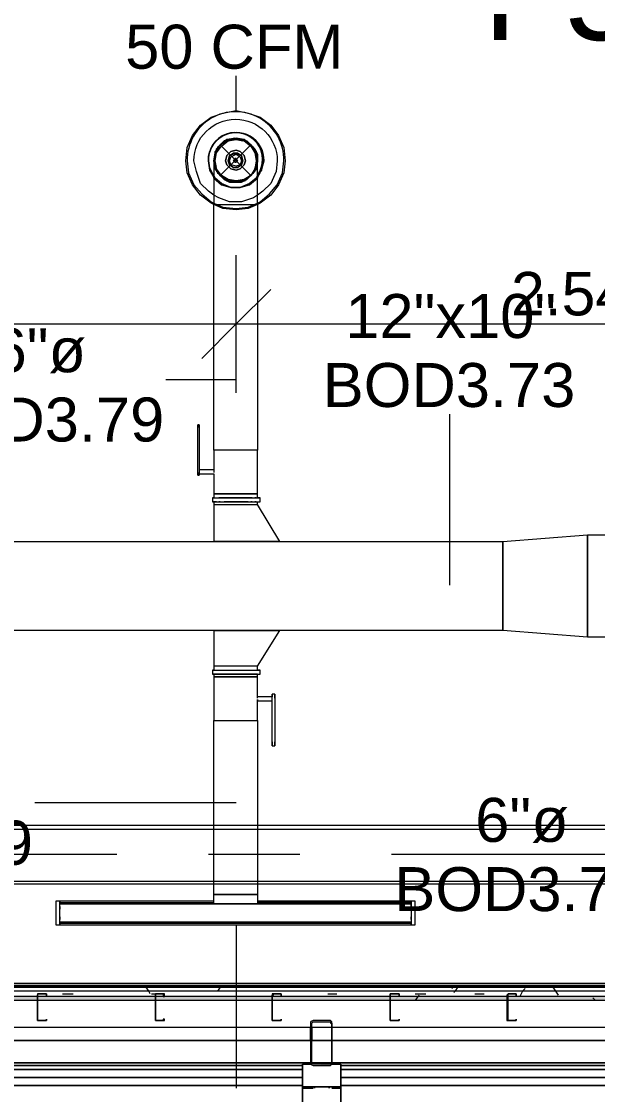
# Model space of a CAD drawing. Header units: metres. Extents: x -2 to 237, y -8 to 52.
# Drawn here: x 31.103 to 33.094, y 9.815 to 13.522 of the extents above; entities that cross this region are included whole.
import ezdxf

# ---------------------------------------------------------------- set-up
doc = ezdxf.new("R2010")
doc.units = ezdxf.units.M
doc.layers.add('HVAC - Ductos', color=5, linetype='Continuous', lineweight=0)
doc.layers.add('PDF3_Text', color=7, linetype='Continuous', lineweight=0)
doc.layers.add('PDF3_Geometry', color=7, linetype='Continuous', lineweight=0, true_color=0xaaaaaa)
doc.layers.add('PDF3_Solid Fills', color=7, linetype='Continuous', lineweight=0, true_color=0xffffff)
doc.styles.add('PDF Arial-BoldMT-Identity-H', font='arial.ttf')
doc.styles.add('PDF Helvetica', font='')
doc.styles.get('PDF Helvetica').set_extended_font_data('Helvetica')

msp = doc.modelspace()

# ---------------------------------------------------------------- hatches: boundary and pattern name
at = {"layer": 'PDF3_Solid Fills', "lineweight": 0, "transparency": 33554559}
h = msp.add_hatch(color=256, dxfattribs=at)
h.paths.add_polyline_path([(7.6086, 10.1393), (7.6086, 10.153), (7.0265, 10.153), (7.0265, 10.1393)])
h.paths.add_polyline_path([(57.9571, 10.153), (57.9571, 10.1393), (58.6858, 10.1393), (58.6858, 10.153)])
h.paths.add_polyline_path([(57.1457, 10.153), (57.1457, 10.1393), (57.9525, 10.1393), (57.9525, 10.153)])
h.paths.add_polyline_path([(55.1153, 10.153), (55.1153, 10.1393), (57.1412, 10.1393), (57.1412, 10.153)])
h.paths.add_polyline_path([(53.0849, 10.153), (53.0849, 10.1393), (55.1107, 10.1393), (55.1107, 10.153)])
h.paths.add_polyline_path([(52.2736, 10.153), (52.2736, 10.1393), (53.0803, 10.1393), (53.0803, 10.153)])
h.paths.add_polyline_path([(50.2432, 10.153), (50.2432, 10.1393), (52.2691, 10.1393), (52.2691, 10.153)])
h.paths.add_polyline_path([(47.4015, 10.153), (47.4015, 10.1393), (50.2386, 10.1393), (50.2386, 10.153)])
h.paths.add_polyline_path([(45.3711, 10.153), (45.3711, 10.1393), (47.3969, 10.1393), (47.3969, 10.153)])
h.paths.add_polyline_path([(42.5294, 10.153), (42.5294, 10.1393), (45.3665, 10.1393), (45.3665, 10.153)])
h.paths.add_polyline_path([(40.4989, 10.153), (40.4989, 10.1393), (42.5248, 10.1393), (42.5248, 10.153)])
h.paths.add_polyline_path([(39.6877, 10.153), (39.6877, 10.1393), (40.4943, 10.1393), (40.4943, 10.153)])
h.paths.add_polyline_path([(37.6572, 10.153), (37.6572, 10.1393), (39.6831, 10.1393), (39.6831, 10.153)])
h.paths.add_polyline_path([(35.6268, 10.153), (35.6268, 10.1393), (37.6527, 10.1393), (37.6527, 10.153)])
h.paths.add_polyline_path([(34.8155, 10.153), (34.8155, 10.1393), (35.6222, 10.1393), (35.6222, 10.153)])
h.paths.add_polyline_path([(32.7851, 10.153), (32.7851, 10.1393), (34.8109, 10.1393), (34.8109, 10.153)])
h.paths.add_polyline_path([(30.7546, 10.153), (30.7546, 10.1393), (32.7805, 10.1393), (32.7805, 10.153)])
h.paths.add_polyline_path([(29.9434, 10.153), (29.9434, 10.1393), (30.75, 10.1393), (30.75, 10.153)])
h.paths.add_polyline_path([(27.913, 10.153), (27.913, 10.1393), (29.9388, 10.1393), (29.9388, 10.153)])
h.paths.add_polyline_path([(25.0712, 10.153), (25.0712, 10.1393), (27.9084, 10.1393), (27.9084, 10.153)])
h.paths.add_polyline_path([(23.0408, 10.153), (23.0408, 10.1393), (25.0666, 10.1393), (25.0666, 10.153)])
h.paths.add_polyline_path([(20.1991, 10.153), (20.1991, 10.1393), (23.0362, 10.1393), (23.0362, 10.153)])
h.paths.add_polyline_path([(18.1687, 10.153), (18.1687, 10.1393), (20.1945, 10.1393), (20.1945, 10.153)])
h.paths.add_polyline_path([(17.3574, 10.153), (17.3574, 10.1393), (18.1641, 10.1393), (18.1641, 10.153)])
h.paths.add_polyline_path([(15.327, 10.153), (15.327, 10.1393), (17.3528, 10.1393), (17.3528, 10.153)])
h.paths.add_polyline_path([(13.2966, 10.153), (13.2966, 10.1393), (15.3224, 10.1393), (15.3224, 10.153)])
h.paths.add_polyline_path([(12.4853, 10.153), (12.4853, 10.1393), (13.292, 10.1393), (13.292, 10.153)])
h.paths.add_polyline_path([(10.4548, 10.153), (10.4548, 10.1393), (12.4807, 10.1393), (12.4807, 10.153)])
h.paths.add_polyline_path([(8.4244, 10.153), (8.4244, 10.1393), (10.4502, 10.1393), (10.4502, 10.153)])
h.paths.add_polyline_path([(7.6131, 10.153), (7.6131, 10.1393), (8.4198, 10.1393), (8.4198, 10.153)])
h = msp.add_hatch(color=256, dxfattribs=at)
h.paths.add_polyline_path([(32.171, 9.9238), (32.1755, 9.9193), (32.1755, 9.9238)])
h.paths.add_polyline_path([(32.1755, 10.0614), (32.1755, 10.0706), (32.1022, 10.0706), (32.1022, 9.9193), (32.1113, 9.9238), (32.1067, 9.9238), (32.1067, 10.066), (32.171, 10.066)])
h.paths.add_polyline_path([(32.1113, 9.9193), (32.1704, 9.9147), (32.171, 9.9147), (32.171, 9.9193)])

# ---------------------------------------------------------------- linework, layer by layer
at = {"layer": 'HVAC - Ductos', "lineweight": 0}
for points in [[(31.8455, 13.2147), (31.8455, 13.3339)], [(31.7676, 13.0405), (31.7676, 13.036), (31.7676, 13.0176), (31.7676, 12.9901), (31.7676, 12.9489), (31.7676, 12.9076), (31.7676, 12.8893), (31.7584, 12.8939), (31.7218, 12.9214), (31.6942, 12.9581), (31.6759, 12.9993), (31.6713, 13.0405), (31.6759, 13.0864), (31.6942, 13.1276), (31.7218, 13.1643), (31.7584, 13.1918), (31.7996, 13.2056), (31.8455, 13.2147), (31.8868, 13.2056), (31.928, 13.1918), (31.9646, 13.1643), (31.9922, 13.1276), (32.0105, 13.0864), (32.0151, 13.0405), (32.0105, 12.9993), (31.9922, 12.9581), (31.9646, 12.9214), (31.928, 12.8939), (31.9188, 12.8893), (31.9188, 12.9352), (31.9188, 12.9718), (31.9188, 13.0039), (31.9188, 13.0314), (31.9188, 13.0405)], [(31.9096, 13.0726), (31.8959, 13.0956), (31.873, 13.1093), (31.8684, 13.1139), (31.8455, 13.1185), (31.8226, 13.1139), (31.8042, 13.1093), (31.7905, 13.0956), (31.7768, 13.0818), (31.7722, 13.0635), (31.7676, 13.0405), (31.7676, 13.036), (31.7722, 13.0222), (31.7768, 13.0039), (31.7905, 12.9901), (31.8042, 12.9764), (31.8226, 12.9672), (31.8455, 12.9672), (31.818, 12.9718), (31.8134, 12.9718), (31.7905, 12.9901), (31.8134, 12.9718)], [(31.8455, 13.1185), (31.8638, 13.1139), (31.8822, 13.1093), (31.8959, 13.0956), (31.9096, 13.0818), (31.9188, 13.0635), (31.9188, 13.0405), (31.9142, 13.0726), (31.8959, 13.0956), (31.873, 13.1139), (31.8455, 13.1185), (31.8134, 13.1139), (31.7905, 13.0956), (31.7722, 13.0726), (31.7676, 13.0405), (31.7722, 13.0681), (31.7768, 13.0726), (31.7905, 13.0956), (31.8088, 13.1048)], [(31.8776, 12.9718), (31.873, 12.9718), (31.8684, 12.9718), (31.8455, 12.9672), (31.8638, 12.9672), (31.8822, 12.9764), (31.8638, 12.9718), (31.8455, 12.9672), (31.8226, 12.9718), (31.8088, 12.9764), (31.7905, 12.9901), (31.7813, 13.0039), (31.7722, 13.0222), (31.7722, 13.0405), (31.7722, 13.0589), (31.7813, 13.0772), (31.7905, 13.0956), (31.8088, 13.1048), (31.8226, 13.1139), (31.8455, 13.1139), (31.8638, 13.1139), (31.8822, 13.1048), (31.8959, 13.0956), (31.9051, 13.0772), (31.9142, 13.0589), (31.9188, 13.0405), (31.9142, 13.0222), (31.9051, 13.0039), (31.8959, 12.9901), (31.9096, 13.0039), (31.9188, 13.0222), (31.9188, 13.036), (31.9188, 13.0405), (31.9142, 13.0176), (31.9142, 13.0131), (31.9142, 13.0085)], [(31.7768, 13.0726), (31.7722, 13.0726), (31.7722, 13.0681), (31.7722, 13.0726), (31.7768, 13.0726), (31.7768, 13.0818), (31.7905, 13.0956), (31.8042, 13.1093), (31.8088, 13.1093)], [(31.7768, 13.0726), (31.7905, 13.0956), (31.8134, 13.1093)], [(31.8409, 13.1185), (31.818, 13.1139), (31.8088, 13.1093)], [(31.818, 13.1139), (31.8134, 13.1139), (31.8134, 13.1093), (31.8134, 13.1139), (31.818, 13.1139), (31.8226, 13.1139), (31.8455, 13.1185), (31.8638, 13.1139), (31.8684, 13.1139), (31.873, 13.1139), (31.8776, 13.1093), (31.873, 13.1139), (31.8684, 13.1139)], [(31.818, 13.1093), (31.8455, 13.1139), (31.8684, 13.1093)], [(31.873, 13.1093), (31.8822, 13.1093), (31.8959, 13.0956), (31.9096, 13.0818), (31.9142, 13.0726), (31.9142, 13.0681), (31.9188, 13.0635), (31.9188, 13.0405), (31.9188, 13.036)], [(31.8776, 13.1093), (31.8959, 13.0956), (31.9142, 13.0726), (31.9142, 13.0681), (31.9188, 13.0451)], [(31.7722, 13.0681), (31.7722, 13.0635), (31.7676, 13.0405), (31.7676, 13.036)], [(31.7768, 13.0176), (31.7722, 13.0405), (31.7768, 13.0681)], [(31.9142, 13.0726), (31.9142, 13.0681)], [(31.9142, 13.0681), (31.9188, 13.0405)], [(31.7768, 13.0085), (31.7722, 13.0131), (31.7722, 13.0176)], [(31.8088, 12.9764), (31.7905, 12.9901), (31.7768, 13.0131)], [(31.9096, 13.0131), (31.8959, 12.9901), (31.873, 12.9764)], [(31.9188, 13.0405), (31.9142, 13.0131), (31.9188, 13.0405)], [(31.9188, 12.9214), (31.9051, 12.9122), (31.8638, 12.8985), (31.8226, 12.8985), (31.7859, 12.9122), (31.7676, 12.9214)], [(31.7172, 12.1193), (31.7172, 11.9635), (31.7172, 11.9589), (31.7172, 11.9543), (31.7172, 11.9589), (31.7172, 11.9635), (31.7172, 11.9589), (31.7676, 11.9589), (31.7676, 11.8901), (31.7722, 11.8901), (31.7768, 11.8901), (31.7905, 11.8901), (31.8042, 11.8901), (31.8226, 11.8901), (31.8455, 11.8901), (31.8638, 11.8901), (31.8822, 11.8901), (31.8959, 11.8901), (31.9096, 11.8901), (31.9188, 11.8901), (31.9188, 12.0414), (31.9096, 12.0414), (31.8959, 12.0414), (31.8822, 12.0414), (31.8638, 12.0414), (31.8455, 12.0414), (31.8226, 12.0414), (31.8042, 12.0414), (31.7905, 12.0414), (31.7768, 12.0414), (31.7722, 12.0414), (31.7676, 12.0414), (31.7676, 12.8893), (31.7722, 12.8893), (31.7768, 12.8893), (31.7905, 12.8893), (31.8042, 12.8893), (31.8226, 12.8893), (31.8455, 12.8893), (31.8638, 12.8893), (31.8822, 12.8893), (31.8959, 12.8893), (31.9096, 12.8893), (31.9188, 12.8893), (31.9188, 12.0414), (31.9096, 12.0414), (31.8959, 12.0414), (31.8822, 12.0414), (31.8638, 12.0414), (31.8455, 12.0414), (31.8226, 12.0414), (31.8042, 12.0414), (31.7905, 12.0414), (31.7768, 12.0414), (31.7722, 12.0414), (31.7676, 12.0414), (31.7676, 11.9726), (31.7172, 11.9726)], [(31.7676, 12.8939), (31.7996, 12.8801), (31.8455, 12.8755), (31.8868, 12.8801), (31.9188, 12.8939)], [(31.9188, 12.8893), (31.8868, 12.8755), (31.8455, 12.8709), (31.7996, 12.8755), (31.7676, 12.8893)], [(31.7676, 12.8893), (31.7722, 12.8893), (31.7768, 12.8893), (31.7905, 12.8893), (31.8042, 12.8893), (31.8226, 12.8893), (31.8455, 12.8893), (31.8638, 12.8893), (31.8822, 12.8893), (31.8959, 12.8893), (31.9096, 12.8893), (31.9188, 12.8893)], [(31.8455, 12.2385), (31.8455, 12.4768), (31.8455, 12.7151)], [(31.9646, 12.5959), (31.8455, 12.4768), (31.7264, 12.3576)], [(25.7679, 12.4768), (27.67, 12.4768), (31.8455, 12.4768), (34.3847, 12.4768), (36.0851, 12.4768)], [(31.8455, 12.2843), (31.6026, 12.2843)], [(32.5834, 11.5739), (32.5834, 12.1651)], [(31.7172, 12.1285), (31.7126, 12.1285)], [(31.7126, 11.9635), (31.7126, 11.9589), (31.7126, 11.9543), (31.7126, 11.9589), (31.7126, 11.9635), (31.7126, 12.1193)], [(31.7126, 11.9543), (31.7172, 11.9543)], [(31.7676, 11.9726), (31.7676, 11.968), (31.7676, 11.9635)], [(31.7676, 11.8626), (31.763, 11.8626), (31.7722, 11.8626), (31.7859, 11.8626), (31.8042, 11.8626), (31.8226, 11.8626), (31.8455, 11.8626), (31.8638, 11.8626), (31.8868, 11.8626), (31.9005, 11.8626), (31.9142, 11.8626), (31.9234, 11.8626), (31.928, 11.8626), (31.928, 11.8764), (31.9234, 11.8764), (31.9188, 11.8764), (31.9188, 11.8901), (31.9096, 11.8901), (31.8959, 11.8901), (31.8822, 11.8901), (31.8638, 11.8901), (31.8455, 11.8901), (31.8226, 11.8901), (31.8042, 11.8901), (31.7905, 11.8901), (31.7768, 11.8901), (31.7722, 11.8901), (31.7676, 11.8901), (31.7676, 11.8764), (31.7722, 11.8764), (31.7768, 11.8764)], [(31.763, 11.8764), (31.763, 11.8626)], [(31.7676, 11.8764), (31.763, 11.8764), (31.7722, 11.8764), (31.7859, 11.8764), (31.8042, 11.8764), (31.8226, 11.8764), (31.8455, 11.8764), (31.8638, 11.8764), (31.8868, 11.8764), (31.9005, 11.8764), (31.9142, 11.8764), (31.9234, 11.8764), (31.928, 11.8764)], [(31.9005, 11.8764), (31.8959, 11.8764), (31.8822, 11.8764), (31.8638, 11.8764), (31.8455, 11.8764), (31.8226, 11.8764), (31.8042, 11.8764), (31.7905, 11.8764), (31.7859, 11.8764)], [(31.9142, 11.8764), (31.9096, 11.8764)], [(31.7768, 11.8626), (31.7722, 11.8626), (31.7676, 11.8626), (31.7676, 11.8535), (31.7722, 11.8535), (31.7768, 11.8535), (31.7905, 11.8535), (31.8042, 11.8535), (31.8226, 11.8535), (31.8455, 11.8535), (31.8638, 11.8535), (31.8822, 11.8535), (31.8959, 11.8535), (31.9096, 11.8535), (31.9188, 11.8535), (31.9188, 11.8626), (31.9234, 11.8626), (31.928, 11.8626)], [(31.7676, 11.8535), (31.7676, 11.7252), (31.7722, 11.7252), (31.7905, 11.7252), (31.8134, 11.7252), (31.8455, 11.7252), (31.9188, 11.7252), (31.9509, 11.7252), (31.9738, 11.7252), (31.9922, 11.7252), (31.9968, 11.7252), (31.9188, 11.8535)], [(31.7905, 11.8626), (31.7859, 11.8626)], [(31.8868, 11.8626), (31.8822, 11.8626), (31.8638, 11.8626), (31.8455, 11.8626), (31.8226, 11.8626), (31.8042, 11.8626)], [(31.8134, 11.8535), (31.818, 11.8535)], [(31.8684, 11.8535), (31.873, 11.8535), (31.8776, 11.8535)], [(31.9005, 11.8626), (31.8959, 11.8626)], [(31.9142, 11.8626), (31.9096, 11.8626)], [(31.9968, 11.7252), (31.9922, 11.7252), (31.9738, 11.7252), (31.9509, 11.7252), (31.9188, 11.7252), (31.8455, 11.7252), (31.8134, 11.7252), (31.7905, 11.7252), (31.7722, 11.7252), (31.7676, 11.7252)], [(32.7667, 11.7252), (33.0601, 11.748)], [(32.7667, 11.418), (32.7667, 11.7252)], [(33.0601, 11.748), (33.0601, 11.3951)], [(31.9188, 11.2943), (31.9968, 11.418), (31.9922, 11.418), (31.9738, 11.418), (31.9509, 11.418), (31.9188, 11.418), (31.8455, 11.418), (31.8134, 11.418), (31.7905, 11.418), (31.7722, 11.418), (31.7676, 11.418), (31.7676, 11.2943)], [(31.7676, 11.418), (31.7722, 11.418), (31.7905, 11.418), (31.8134, 11.418), (31.8455, 11.418), (31.9188, 11.418), (31.9509, 11.418), (31.9738, 11.418), (31.9922, 11.418), (31.9968, 11.418)], [(33.0601, 11.3951), (32.7667, 11.418)], [(31.7676, 11.2806), (31.763, 11.2806), (31.7722, 11.2806), (31.7859, 11.2806), (31.8042, 11.2806), (31.8226, 11.2806), (31.8455, 11.2806), (31.8638, 11.2806), (31.8868, 11.2806), (31.9005, 11.2806), (31.9142, 11.2806), (31.9234, 11.2806), (31.928, 11.2806), (31.9234, 11.2806), (31.9188, 11.2806), (31.9188, 11.2943), (31.9096, 11.2943), (31.8959, 11.2943), (31.8822, 11.2943), (31.8638, 11.2943), (31.8455, 11.2943), (31.8226, 11.2943), (31.8042, 11.2943), (31.7905, 11.2943), (31.7768, 11.2943), (31.7722, 11.2943), (31.7676, 11.2943), (31.7676, 11.2806), (31.7722, 11.2806), (31.7768, 11.2806)], [(31.763, 11.2806), (31.763, 11.2668)], [(31.9692, 11.1843), (31.9692, 11.1889), (31.9188, 11.1889), (31.9188, 11.2576), (31.9096, 11.2576), (31.8959, 11.2576), (31.8822, 11.2576), (31.8638, 11.2576), (31.8455, 11.2576), (31.8226, 11.2576), (31.8042, 11.2576), (31.7905, 11.2576), (31.7768, 11.2576), (31.7722, 11.2576), (31.7676, 11.2576), (31.7722, 11.2576), (31.7676, 11.2576), (31.7722, 11.2576), (31.7768, 11.2576), (31.7905, 11.2576), (31.8042, 11.2576), (31.8226, 11.2576), (31.8455, 11.2576), (31.8638, 11.2576), (31.8822, 11.2576), (31.8959, 11.2576), (31.9096, 11.2576), (31.9188, 11.2576), (31.9188, 11.2668), (31.9096, 11.2668), (31.8959, 11.2668), (31.8822, 11.2668), (31.8638, 11.2668), (31.8455, 11.2668), (31.8226, 11.2668), (31.8042, 11.2668), (31.7905, 11.2668), (31.7768, 11.2668), (31.7722, 11.2668), (31.7676, 11.2668), (31.7722, 11.2668), (31.763, 11.2668), (31.7722, 11.2668), (31.7859, 11.2668), (31.8042, 11.2668), (31.8226, 11.2668), (31.8455, 11.2668), (31.8638, 11.2668), (31.8868, 11.2668), (31.9005, 11.2668), (31.9142, 11.2668), (31.9234, 11.2668), (31.928, 11.2668), (31.928, 11.2806)], [(31.7859, 11.2806), (31.7905, 11.2806)], [(31.8042, 11.2806), (31.8226, 11.2806), (31.8455, 11.2806), (31.8638, 11.2806), (31.8822, 11.2806), (31.8868, 11.2806)], [(31.818, 11.2943), (31.8134, 11.2943)], [(31.8776, 11.2943), (31.873, 11.2943), (31.8684, 11.2943)], [(31.8959, 11.2806), (31.9005, 11.2806)], [(31.9096, 11.2806), (31.9142, 11.2806)], [(31.7676, 11.2668), (31.7676, 11.2576), (31.7676, 11.1064), (31.7722, 11.1064), (31.7768, 11.1064), (31.7905, 11.1064), (31.8042, 11.1064), (31.8226, 11.1064), (31.8455, 11.1064), (31.8638, 11.1064), (31.8822, 11.1064), (31.8959, 11.1064), (31.9096, 11.1064), (31.9188, 11.1064), (31.9188, 10.506), (31.9096, 10.506), (31.8959, 10.506), (31.8822, 10.506), (31.8638, 10.506), (31.8455, 10.506), (31.8226, 10.506), (31.8042, 10.506), (31.7905, 10.506), (31.7768, 10.506), (31.7722, 10.506), (31.7676, 10.506), (31.7722, 10.506), (31.7768, 10.506), (31.7905, 10.506), (31.8042, 10.506), (31.8226, 10.506), (31.8455, 10.506), (31.8638, 10.506), (31.8822, 10.506), (31.8959, 10.506), (31.9096, 10.506), (31.9142, 10.506), (31.9188, 10.506), (31.9188, 10.4738), (31.9142, 10.4738), (31.9096, 10.4738), (31.8959, 10.4738), (31.8822, 10.4738), (31.8638, 10.4738), (31.8455, 10.4738), (31.8226, 10.4738), (31.8042, 10.4738), (31.7905, 10.4738), (31.7768, 10.4738), (31.7722, 10.4738), (31.7676, 10.4738), (31.7676, 10.506), (31.7676, 11.1064), (31.7722, 11.1064), (31.7768, 11.1064), (31.7905, 11.1064), (31.8042, 11.1064), (31.8226, 11.1064), (31.8455, 11.1064), (31.8638, 11.1064), (31.8822, 11.1064), (31.8959, 11.1064), (31.9096, 11.1064), (31.9188, 11.1064), (31.9188, 11.1752), (31.9692, 11.1752)], [(31.9188, 11.2668), (31.9234, 11.2668), (31.928, 11.2668)], [(31.9784, 11.198), (31.9692, 11.198)], [(31.9692, 11.033), (31.9692, 11.1843), (31.9692, 11.1889), (31.9692, 11.1934), (31.9692, 11.198), (31.9692, 11.1934), (31.9692, 11.1889)], [(31.9784, 11.1843), (31.9784, 11.1889), (31.9784, 11.1934), (31.9784, 11.198), (31.9784, 11.1934), (31.9784, 11.1889), (31.9784, 11.1843), (31.9784, 11.033)], [(31.9188, 11.1843), (31.9188, 11.1889)], [(31.9188, 11.1797), (31.9188, 11.1752), (31.9188, 11.1797)], [(31.9188, 11.1797), (31.9188, 11.1752), (31.9188, 11.1797)], [(31.9692, 11.0193), (31.9784, 11.0193)], [(31.8455, 10.8222), (31.1488, 10.8222)], [(31.2359, 10.4601), (31.2359, 10.483), (31.2359, 10.4784), (31.7676, 10.4784)], [(31.7676, 10.483), (31.2359, 10.483)], [(32.4505, 10.4601), (32.4505, 10.483), (32.4505, 10.4784), (31.9188, 10.4784)], [(32.4505, 10.483), (31.9188, 10.483)], [(32.4505, 10.4234), (32.4505, 10.4005), (32.4505, 10.4051), (31.2359, 10.4051), (31.2359, 10.4005), (31.2359, 10.4234)], [(31.2359, 10.4005), (32.4505, 10.4005)], [(31.8455, 10.4005), (31.8455, 9.8368)]]:
    msp.add_lwpolyline(points, dxfattribs=at)
for points in [[(31.9188, 12.8939), (31.928, 12.8985), (31.9601, 12.926), (31.9876, 12.9581), (32.0059, 12.9993), (32.0105, 13.0405, 1.014227), (31.6759, 13.0405), (31.6805, 12.9993), (31.6988, 12.9581), (31.7264, 12.926), (31.7584, 12.8985), (31.7676, 12.8939)], [(31.7676, 12.9214), (31.7492, 12.9352), (31.7218, 12.9626), (31.708, 13.0039), (31.6988, 13.0405, -0.994589), (31.9876, 13.0405), (31.983, 13.0039), (31.9646, 12.9626), (31.9371, 12.9352), (31.9188, 12.9214)]]:
    msp.add_lwpolyline(points, format="xyb", dxfattribs=at)
msp.add_lwpolyline([(31.9188, 12.9856), (31.9326, 13.0085), (31.9417, 13.0405, 1.018919), (31.7492, 13.0405), (31.7538, 13.0085), (31.7676, 12.9901, -1.404867), (31.9371, 13.0405), (31.9326, 13.0085), (31.9188, 12.9901, 1.404403), (31.7492, 13.0405, -1.420074)], format="xyb", close=True, dxfattribs=at)
for points in [[(31.873, 13.1093), (31.8959, 13.091), (31.9096, 13.0681), (31.9142, 13.0405), (31.9096, 13.0131), (31.8959, 12.9901), (31.873, 12.9764), (31.8455, 12.9718), (31.818, 12.9764), (31.7951, 12.9901), (31.7768, 13.0131), (31.7722, 13.0405), (31.7768, 13.0681), (31.7951, 13.091), (31.818, 13.1093), (31.8455, 13.1139)], [(31.8134, 13.0589), (31.8088, 13.0405), (31.8134, 13.0589), (31.8272, 13.0726), (31.8455, 13.0772), (31.8592, 13.0726), (31.873, 13.0589), (31.8776, 13.0405), (31.873, 13.0589), (31.8592, 13.0726), (31.8455, 13.0772), (31.8272, 13.0726)], [(31.8226, 13.0589), (31.818, 13.0405), (31.8226, 13.0589), (31.8363, 13.0681), (31.8501, 13.0681), (31.8638, 13.0589), (31.8684, 13.0405), (31.8638, 13.0589), (31.8501, 13.0635), (31.8363, 13.0635)], [(31.8592, 13.0268), (31.8455, 13.0222), (31.8272, 13.0268), (31.8226, 13.0405), (31.8272, 13.0543), (31.8455, 13.0635), (31.8592, 13.0543), (31.8638, 13.0405)], [(31.7492, 13.0405), (31.7538, 13.0085), (31.7676, 12.9856), (31.7538, 13.0085)], [(31.7722, 13.0131), (31.7905, 12.9901), (31.7722, 13.0131), (31.7676, 13.0405)], [(31.873, 13.0268), (31.8776, 13.0405), (31.873, 13.0268), (31.8592, 13.0131), (31.8455, 13.0085), (31.8272, 13.0131), (31.8134, 13.0268), (31.8088, 13.0405), (31.8134, 13.0268), (31.8272, 13.0131), (31.8455, 13.0085), (31.8592, 13.0131)], [(31.8455, 12.9672), (31.873, 12.9718), (31.8959, 12.9901), (31.9142, 13.0131), (31.8959, 12.9901), (31.873, 12.9718), (31.8455, 12.9672), (31.8134, 12.9718)], [(31.8638, 13.0268), (31.8684, 13.0405), (31.8638, 13.0268), (31.8501, 13.0176), (31.8363, 13.0176), (31.8226, 13.0268), (31.818, 13.0405), (31.8226, 13.0268), (31.8363, 13.0176), (31.8501, 13.0176)], [(31.8409, 13.0451), (31.8363, 13.0405), (31.8409, 13.0497), (31.8455, 13.0497), (31.8501, 13.0405), (31.8455, 13.0451)], [(31.8455, 13.036), (31.8501, 13.0405), (31.8455, 13.036), (31.8409, 13.036), (31.8363, 13.0405), (31.8409, 13.036)], [(31.7722, 12.981), (31.7951, 12.9626), (31.8272, 12.9489), (31.8592, 12.9489), (31.8914, 12.9626), (31.9142, 12.981), (31.9188, 12.9901), (31.9142, 12.981), (31.8914, 12.9626), (31.8592, 12.9489), (31.8272, 12.9489), (31.7951, 12.9626), (31.7722, 12.981), (31.7676, 12.9901)], [(31.9188, 12.981), (31.8914, 12.9581), (31.8592, 12.9489), (31.8272, 12.9489), (31.7951, 12.9581), (31.7676, 12.981), (31.7676, 12.9856), (31.7676, 12.981), (31.7951, 12.9581), (31.8272, 12.9489), (31.8592, 12.9489), (31.8914, 12.9581), (31.9188, 12.981), (31.9188, 12.9856)], [(31.8822, 12.9764), (31.8959, 12.9901)], [(31.7126, 12.1193), (31.7126, 12.1239), (31.7126, 12.1285), (31.7126, 12.1239)], [(31.7172, 12.1193), (31.7172, 12.1239), (31.7172, 12.1285), (31.7172, 12.1239)], [(34.2059, 11.3951), (34.2059, 11.9039), (34.0547, 11.748), (34.0547, 11.3951), (33.0601, 11.3951), (33.0601, 11.748), (34.0547, 11.748), (34.0547, 11.3951)], [(32.7667, 11.418), (30.3742, 11.418), (30.3742, 11.7252), (32.7667, 11.7252)], [(31.9692, 11.033), (31.9692, 11.0284), (31.9692, 11.0239), (31.9692, 11.0193), (31.9692, 11.0239), (31.9692, 11.0284)], [(31.9784, 11.033), (31.9784, 11.0284), (31.9784, 11.0239), (31.9784, 11.0193), (31.9784, 11.0239), (31.9784, 11.0284)], [(31.2222, 10.4005), (31.2359, 10.4005), (31.2359, 10.483), (31.2222, 10.483)], [(31.2359, 10.4738), (32.4505, 10.4738), (31.2359, 10.4738), (32.4505, 10.4738), (32.4505, 10.4097), (31.2359, 10.4097)], [(31.2359, 10.4647), (31.2359, 10.4601), (31.2359, 10.4556), (31.2359, 10.4601)], [(32.4642, 10.4005), (32.4642, 10.483), (32.4505, 10.483), (32.4505, 10.4005)], [(32.4505, 10.4556), (32.4505, 10.4601), (32.4505, 10.4647), (32.4505, 10.4601)], [(31.2359, 10.428), (31.2359, 10.4234), (31.2359, 10.4188), (31.2359, 10.4234)], [(32.4505, 10.4188), (32.4505, 10.4234), (32.4505, 10.428), (32.4505, 10.4234)]]:
    msp.add_lwpolyline(points, close=True, dxfattribs=at)
at = {"layer": 'PDF3_Geometry', "lineweight": 0}
for points in [[(44.8348, 23.9902), (44.8348, 23.9857), (45.261, 23.9857), (45.3756, 23.9857), (45.3756, 24.1094), (44.8348, 24.1094), (44.8348, 34.0599), (45.3206, 34.0599), (45.3206, 34.1699), (58.6399, 34.1699), (58.6399, 24.0086), (57.0037, 24.0086), (57.0037, 23.9902), (58.6399, 23.9902), (58.6399, 22.5006), (57.5812, 22.5006), (57.5812, 22.4869), (58.6399, 22.4869), (58.6399, 10.1851), (7.0265, 10.1851)], [(58.6537, 22.4869), (58.6537, 10.1851), (58.6537, 10.1714), (7.0265, 10.1714)], [(7.0265, 10.0476), (58.7775, 10.0476), (58.7775, 10.0706), (58.7775, 10.1393), (58.7775, 10.1851), (58.7775, 10.4784), (58.7775, 10.8818), (58.7775, 11.2897), (58.7775, 11.693)], [(34.5863, 10.7443), (30.8968, 10.7443), (30.8922, 10.7443), (30.8876, 10.7397), (30.883, 10.7352), (30.8784, 10.7306), (30.8784, 10.726), (30.8784, 10.7214), (30.8784, 10.5655), (30.8784, 10.5564), (30.8784, 10.5518), (30.883, 10.5472), (30.8876, 10.5426), (30.8922, 10.5426), (30.8968, 10.5426), (34.5863, 10.5426)], [(31.0113, 10.5518), (35.0997, 10.5518), (35.1043, 10.5518), (35.1043, 10.5564), (35.1089, 10.561), (35.1135, 10.5655), (35.1135, 10.5701), (35.1135, 10.5747), (35.1135, 10.7076), (35.1135, 10.7122), (35.1135, 10.7168), (35.1089, 10.726), (35.1043, 10.726), (35.1043, 10.7306), (35.0997, 10.7306), (31.0113, 10.7306)], [(31.433, 10.6434), (30.1588, 10.6434)], [(32.0655, 10.6434), (31.7492, 10.6434)], [(33.6514, 10.6434), (32.3817, 10.6434)], [(26.1071, 10.1851), (35.1043, 10.1851)], [(26.1071, 10.1851), (35.1043, 10.1851)], [(26.1071, 10.1851), (35.1043, 10.1851)], [(35.1043, 10.1851), (26.1071, 10.1851)], [(26.1071, 10.1851), (35.1043, 10.1851)], [(26.1071, 10.1851), (35.1043, 10.1851)], [(32.7805, 10.1393), (32.3772, 10.1393), (31.9692, 10.1393), (31.5659, 10.1393), (31.158, 10.1393), (30.7546, 10.1393), (30.3468, 10.1393), (29.9434, 10.1393)], [(32.7805, 10.153), (32.3772, 10.153), (31.9692, 10.153), (31.5659, 10.153), (31.158, 10.153), (30.7546, 10.153)], [(34.8109, 10.153), (34.4076, 10.153), (33.9997, 10.153), (33.5963, 10.153), (33.1884, 10.153), (32.7851, 10.153)], [(34.8109, 10.1393), (34.4076, 10.1393), (33.9997, 10.1393), (33.5963, 10.1393), (33.1884, 10.1393), (32.7851, 10.1393)], [(32.1022, 10.0018), (32.1022, 10.0476)], [(32.1067, 10.0476), (32.1067, 10.0018)], [(32.2076, 9.7864), (32.2076, 9.8322), (32.2076, 9.8368), (32.2076, 9.8414), (32.2076, 9.8459), (32.2076, 9.9147), (32.2076, 9.9193), (32.171, 9.9193), (32.2076, 9.9193), (32.2076, 9.9147), (32.2076, 9.8459), (32.2076, 9.8414), (32.2076, 9.8368), (32.2076, 9.8322), (32.2076, 9.7864)], [(32.1159, 9.8368), (32.1159, 9.8414)], [(32.1159, 9.8368), (32.1159, 9.8414)], [(32.1159, 9.8414), (32.1159, 9.8368)], [(32.1159, 9.8414), (32.1159, 9.8368)], [(32.1664, 9.8368), (32.1664, 9.8414)], [(32.1664, 9.8368), (32.1664, 9.8414)], [(32.1664, 9.8368), (32.1664, 9.8414)], [(32.1664, 9.8368), (32.1664, 9.8414)]]:
    msp.add_lwpolyline(points, dxfattribs=at)
at = {"layer": 'PDF3_Geometry', "color": 8, "lineweight": 0, "true_color": 0x808080}
msp.add_lwpolyline([(31.9051, 13.0864), (31.8684, 13.1139), (31.818, 13.1139), (31.7813, 13.0864), (31.7676, 13.0405), (31.7813, 12.9993), (31.818, 12.9718), (31.8684, 12.9718), (31.9051, 12.9993), (31.9188, 13.0405)], close=True, dxfattribs=at)
for points in [[(31.7905, 13.0956), (31.8959, 12.9901)], [(31.8959, 13.0956), (31.7905, 12.9901)]]:
    msp.add_lwpolyline(points, dxfattribs=at)
at = {"layer": 'PDF3_Geometry', "lineweight": 0}
for points in [[(26.1071, 10.1988), (35.1043, 10.1988)], [(26.1071, 10.1988), (35.1043, 10.1988)], [(26.1071, 10.1897), (35.1043, 10.1897)], [(26.1071, 10.1897), (35.1043, 10.1897)], [(31.1901, 10.1622), (31.1626, 10.1622), (31.158, 10.1622), (31.158, 10.1576), (31.158, 10.0706), (31.1626, 10.0706), (31.1901, 10.0706), (31.1901, 10.0751), (31.1901, 10.0706), (31.1626, 10.0706), (31.158, 10.0706), (31.158, 10.1576), (31.1626, 10.1622), (31.1901, 10.1622), (31.1901, 10.153)], [(31.598, 10.1622), (31.5659, 10.1622), (31.5659, 10.1576), (31.5659, 10.0706), (31.598, 10.0706), (31.598, 10.0751), (31.5934, 10.0751), (31.5934, 10.0706), (31.5659, 10.0706), (31.5659, 10.1576), (31.5659, 10.1622), (31.5934, 10.1622), (31.5934, 10.153), (31.598, 10.153)], [(32.0014, 10.1622), (31.9738, 10.1622), (31.9692, 10.1622), (31.9692, 10.1576), (31.9692, 10.0706), (31.9738, 10.0706), (32.0014, 10.0706), (32.0014, 10.0751), (32.0014, 10.0706), (31.9738, 10.0706), (31.9692, 10.0706), (31.9692, 10.1576), (31.9738, 10.1576), (31.9738, 10.1622), (32.0014, 10.1622), (32.0014, 10.153)], [(32.4092, 10.1622), (32.3772, 10.1622), (32.3772, 10.1576), (32.3772, 10.0706), (32.4092, 10.0706), (32.4092, 10.0751), (32.4092, 10.0706), (32.3772, 10.0706), (32.3772, 10.1576), (32.3772, 10.1622), (32.4092, 10.1622), (32.4092, 10.153)], [(32.8126, 10.1622), (32.7851, 10.1622), (32.7805, 10.1576), (32.7805, 10.0706), (32.7851, 10.0706), (32.8126, 10.0706), (32.8126, 10.0751), (32.8126, 10.0706), (32.7851, 10.0706), (32.7851, 10.1576), (32.7851, 10.1622), (32.8126, 10.1622), (32.8126, 10.153)], [(32.1022, 9.9238), (32.1022, 9.9193), (32.1113, 9.9147), (32.171, 9.9147), (32.1755, 9.9193), (32.1755, 9.9238), (32.1755, 10.0614), (32.1755, 10.066), (32.171, 10.0706), (32.1113, 10.0706), (32.1022, 10.066), (32.1022, 10.0614)], [(32.171, 9.9193), (32.1113, 9.9193), (32.1067, 9.9238), (32.1067, 10.0614), (32.1113, 10.066), (32.171, 10.066), (32.171, 10.0614), (32.1755, 10.0614), (32.1755, 9.9238), (32.171, 9.9238)], [(32.1755, 10.0476), (32.1755, 10.0018)], [(32.1022, 10.0018), (30.6813, 10.0018)], [(33.633, 10.0018), (32.1755, 10.0018), (32.1388, 10.0018), (32.1067, 10.0018), (32.1388, 10.0018), (32.1755, 10.0018)], [(32.0746, 9.9147), (30.6034, 9.9147)], [(32.0746, 9.901), (30.6034, 9.901)], [(32.1022, 9.9238), (30.6813, 9.9238)], [(32.0746, 9.9193), (32.1067, 9.9193), (32.0746, 9.9193), (32.0746, 9.9147), (32.0746, 9.8459), (32.0746, 9.8414), (32.0746, 9.8368), (32.0746, 9.8322), (32.0746, 9.7864), (32.0746, 9.7818), (32.0746, 9.7864), (32.0746, 9.8322), (32.0746, 9.8368), (32.0746, 9.8414), (32.0746, 9.8459), (32.0746, 9.9147)], [(32.1388, 9.9238), (32.1067, 9.9238)], [(33.6743, 9.9238), (33.6376, 9.9238), (32.1755, 9.9238), (32.1388, 9.9238), (32.1755, 9.9238), (33.6376, 9.9238)], [(33.6743, 9.9147), (32.2076, 9.9147)], [(33.6743, 9.901), (32.2076, 9.901)], [(32.0746, 9.8734), (30.6034, 9.8734)], [(33.6743, 9.8734), (32.2076, 9.8734)], [(30.6034, 9.8459), (32.0746, 9.8459), (30.6034, 9.8459), (29.1413, 9.8459)], [(32.0746, 9.8414), (32.2076, 9.8414)], [(32.1113, 9.8368), (32.0746, 9.8368)], [(32.1159, 9.8414), (32.1159, 9.8368)], [(32.1159, 9.8368), (32.1159, 9.8414)], [(32.1664, 9.8414), (32.1664, 9.8368)], [(32.1664, 9.8414), (32.1664, 9.8368)], [(32.2076, 9.8368), (32.1755, 9.8368)], [(35.1409, 9.8459), (33.6743, 9.8459), (32.2076, 9.8459), (33.6743, 9.8459)]]:
    msp.add_lwpolyline(points, close=True, dxfattribs=at)
at = {"layer": 'PDF3_Geometry', "color": 254, "lineweight": 0, "true_color": 0xeaeaea}
for points in [[(31.2451, 10.1622), (31.2817, 10.1622)], [(31.5476, 10.1622), (31.543, 10.1714), (31.5338, 10.1851)], [(31.5522, 10.1622), (31.5842, 10.1622)], [(31.7905, 10.1851), (31.7813, 10.1714)], [(32.1618, 10.1622), (32.1938, 10.1622)], [(32.4642, 10.1622), (32.5009, 10.1622)], [(32.5926, 10.1806), (32.588, 10.1851)], [(32.6109, 10.1851), (32.6018, 10.1714), (32.5972, 10.1668)], [(32.6705, 10.1622), (32.7026, 10.1622)], [(32.8447, 10.1806), (32.8355, 10.1714), (32.8264, 10.153)], [(32.9592, 10.1576), (32.9501, 10.1714), (32.9409, 10.1851)], [(32.478, 10.1576), (32.4734, 10.153), (32.4642, 10.1393)], [(33.0876, 10.1393), (33.0784, 10.1484)]]:
    msp.add_lwpolyline(points, dxfattribs=at)

# ---------------------------------------------------------------- texts
at = {"layer": 'PDF3_Text', "color": 232, "lineweight": 70, "true_color": 0xe91e64, "insert": (32.6985, 13.6206), "char_height": 0.33001, "attachment_point": 4, "style": 'PDF Arial-BoldMT-Identity-H'}
msp.add_mtext('F53', dxfattribs=at)
at = {"layer": 'PDF3_Text', "lineweight": 0, "attachment_point": 4, "style": 'PDF Helvetica'}
for s, insert, char_height in [('50 CFM', (31.4616, 13.4337), 0.15195), ('2.54 m', (32.7954, 12.5805), 0.15008), ('12"x10"', (32.2225, 12.5033), 0.15195), ('6"ø', (31.0033, 12.3841), 0.15195), ('BOD3.73', (32.1446, 12.2649), 0.15195), ('BOD3.79', (30.7237, 12.1457), 0.15195), ('6"ø', (32.6717, 10.7615), 0.15195), ('BOD3.79', (30.2699, 10.6836), 0.15195), ('BOD3.79', (32.3921, 10.5232), 0.15195)]:
    msp.add_mtext(s, dxfattribs=dict(at, insert=insert, char_height=char_height))

doc.saveas('drawing.dxf')
